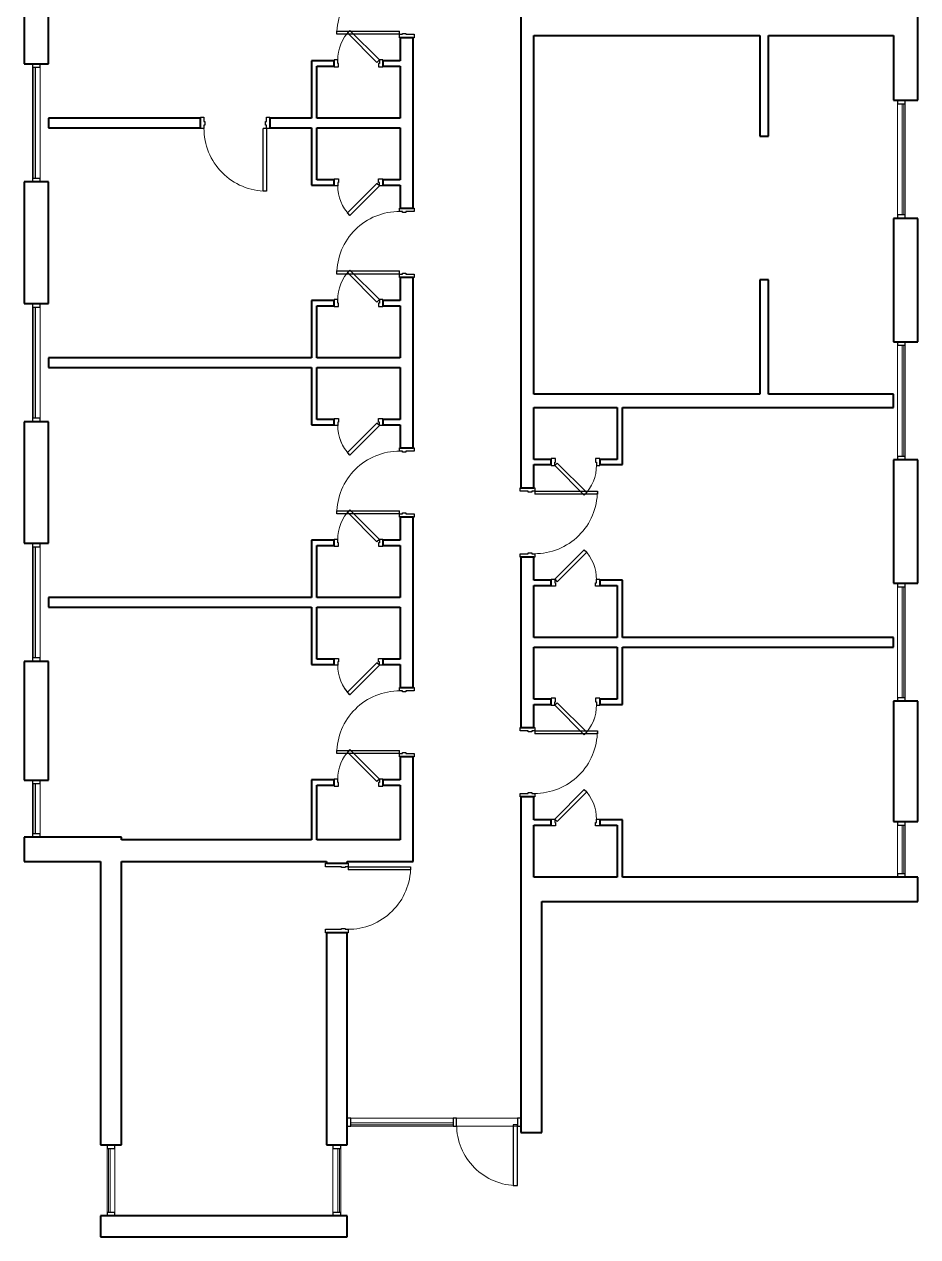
# Model space of a CAD drawing. Header units: inches. Extents: x -118 to 1455, y -1830 to 1419.
# Drawn here: x 375 to 890, y -1830 to -1132 of the extents above; entities that cross this region are included whole.
import ezdxf

# ---------------------------------------------------------------- set-up
doc = ezdxf.new("R2010")
doc.units = ezdxf.units.IN
doc.header["$MEASUREMENT"] = 0
for name, color, linetype, lineweight in [('A-DOOR', 31, 'Continuous', 15), ('A-DOOR-FRAM', 31, 'Continuous', 25), ('A-GLAZ-CURT', 52, 'Continuous', 9), ('A-GLAZ-CWMG', 51, 'Continuous', 9), ('A-WALL', 113, 'Continuous', 15), ('I-WALL', 2, 'Continuous', 15)]:
    doc.layers.add(name, color=color, linetype=linetype, lineweight=lineweight)

# ---------------------------------------------------------------- blocks, each defined once
blk = doc.blocks.new('CW-Single_CE_ - Medium Style-5143027-LEVEL 1 - Map Export')
at = {"layer": 'A-DOOR', "lineweight": 25}
for p, q in [((-17.5, 36.5), (-17.5, 1.5)), ((-15, 36.5), (-17.5, 36.5)), ((-15, 1.5), (-15, 36.5)), ((-17.5, 1.5), (-15, 1.5))]:
    blk.add_line(p, q, dxfattribs=at)
at = {"layer": 'A-DOOR', "lineweight": 9}
blk.add_arc((-17.5, 1.5), 35, 360, 90, dxfattribs=at)
blk = doc.blocks.new('Rectangular Mullion - 4 1_2_ x 2_ Rectangular_CE_-5142997-LEVEL 1 - Map Export')
at = {"layer": 'A-GLAZ-CWMG'}
for p, q in [((624.37, -1761.41), (659.37, -1761.41)), ((624.37, -1765.91), (659.37, -1765.91))]:
    blk.add_line(p, q, dxfattribs=at)
blk = doc.blocks.new('Rectangular Mullion - 4 1_2_ x 2_ Rectangular_CE_-5140190-LEVEL 1 - Map Export')
at = {"layer": 'A-GLAZ-CWMG', "lineweight": 25}
for p, q in [((-2, 2.25), (0, 2.25)), ((-2, -2.25), (-2, 2.25)), ((0, 2.25), (0, -2.25)), ((0, -2.25), (-2, -2.25))]:
    blk.add_line(p, q, dxfattribs=at)
blk = doc.blocks.new('Rectangular Mullion - 4 1_2_ x 2_ Rectangular_CE_-5140191-LEVEL 1 - Map Export')
at = {"layer": 'A-GLAZ-CWMG', "lineweight": 25}
for p, q in [((0, 2.25), (-2, 2.25)), ((-2, 2.25), (-2, -2.25)), ((0, -2.25), (0, 2.25)), ((-2, -2.25), (0, -2.25))]:
    blk.add_line(p, q, dxfattribs=at)
blk = doc.blocks.new('System Panel - zGlazed-5143002-LEVEL 1 - Map Export')
at = {"layer": 'A-GLAZ-CURT', "lineweight": 15}
for p, q in [((29.5, 1.5), (-29.5, 1.5)), ((-29.5, 1.5), (-29.5, 0.5)), ((-29.5, 0.5), (29.5, 0.5)), ((29.5, 0.5), (29.5, 1.5))]:
    blk.add_line(p, q, dxfattribs=at)
blk = doc.blocks.new('Rectangular Mullion - 4 1_2_ x 2_ Rectangular_CE_-5142999-LEVEL 1 - Map Export')
at = {"layer": 'A-GLAZ-CWMG'}
for p, q in [((563.37, -1761.41), (622.37, -1761.41)), ((563.37, -1765.91), (622.37, -1765.91))]:
    blk.add_line(p, q, dxfattribs=at)
blk = doc.blocks.new('Rectangular Mullion - 4 1_2_ x 2_ Rectangular_CE_-5143000-LEVEL 1 - Map Export')
at = {"layer": 'A-GLAZ-CWMG', "lineweight": 25}
for p, q in [((-1, 2.25), (1, 2.25)), ((-1, -2.25), (-1, 2.25)), ((1, 2.25), (1, -2.25)), ((1, -2.25), (-1, -2.25))]:
    blk.add_line(p, q, dxfattribs=at)
blk = doc.blocks.new('Door-Single_CE_ - HM Door-2_ HM Frame-5146564-LEVEL 1 - Map Export')
at = {"layer": 'A-DOOR'}
for p, q in [((16.25, -40.25), (16.25, -4.25)), ((16.25, -4.25), (18, -4.25)), ((18, -4.25), (18, -40.25)), ((18, -40.25), (16.25, -40.25))]:
    blk.add_line(p, q, dxfattribs=at)
at = {"layer": 'A-DOOR', "lineweight": 25}
for p, q in [((16.25, -40.25), (16.25, -4.25)), ((18, -4.25), (16.25, -4.25)), ((18, -4.25), (18, -40.25)), ((18, -40.25), (16.25, -40.25))]:
    blk.add_line(p, q, dxfattribs=at)
at = {"layer": 'A-DOOR', "lineweight": 9}
blk.add_arc((18, -4.25), 36, 179.5, 270, dxfattribs=at)
blk.add_arc((18, -4.25), 36, 179.5, 270, dxfattribs=at)
blk.add_arc((18, -4.25), 36, 179.5, 270, dxfattribs=at)
blk.add_arc((18, -4.25), 36, 179.5, 270, dxfattribs=at)
at = {"layer": 'A-DOOR-FRAM'}
for p, q in [((-20, 4.25), (-18, 4.25)), ((-20, -4.25), (-20, 4.25)), ((-18, 4.25), (-18, -0.5)), ((18, 4.25), (20, 4.25)), ((18, -0.5), (18, 4.25)), ((20, 4.25), (20, -4.25)), ((-18, -4.25), (-20, -4.25)), ((-18, -0.5), (-17.5, -0.5)), ((-18, -2.5), (-18, -4.25)), ((-17.5, -2.5), (-18, -2.5)), ((-17.5, -0.5), (-17.5, -2.5)), ((17.5, -0.5), (18, -0.5)), ((17.5, -2.5), (17.5, -0.5)), ((18, -2.5), (17.5, -2.5)), ((18, -4.25), (18, -2.5)), ((20, -4.25), (18, -4.25))]:
    blk.add_line(p, q, dxfattribs=at)
blk = doc.blocks.new('System Panel - zGlazed-5143317-LEVEL 1 - Map Export')
at = {"layer": 'A-GLAZ-CURT', "lineweight": 15}
for p, q in [((18.4375, 1.5), (-18.4375, 1.5)), ((-18.4375, 1.5), (-18.4375, 0.5)), ((-18.4375, 0.5), (18.4375, 0.5)), ((18.4375, 0.5), (18.4375, 1.5))]:
    blk.add_line(p, q, dxfattribs=at)
blk = doc.blocks.new('Rectangular Mullion - 4 1_2_ x 2_ Rectangular_CE_-5143316-LEVEL 1 - Map Export')
at = {"layer": 'A-GLAZ-CWMG'}
for p, q in [((553.12, 789.47), (553.12, 826.34)), ((557.62, 789.47), (557.62, 826.34))]:
    blk.add_line(p, q, dxfattribs=at)
blk = doc.blocks.new('Rectangular Mullion - 4 1_2_ x 2_ Rectangular_CE_-5143318-LEVEL 1 - Map Export')
at = {"layer": 'A-GLAZ-CWMG', "lineweight": 25}
for p, q in [((-2, 2.25), (0, 2.25)), ((-2, -2.25), (-2, 2.25)), ((0, 2.25), (0, -2.25)), ((0, -2.25), (-2, -2.25))]:
    blk.add_line(p, q, dxfattribs=at)
blk = doc.blocks.new('Rectangular Mullion - 4 1_2_ x 2_ Rectangular_CE_-5143319-LEVEL 1 - Map Export')
at = {"layer": 'A-GLAZ-CWMG', "lineweight": 25}
for p, q in [((0, 2.25), (-2, 2.25)), ((-2, 2.25), (-2, -2.25)), ((0, -2.25), (0, 2.25)), ((-2, -2.25), (0, -2.25))]:
    blk.add_line(p, q, dxfattribs=at)
blk = doc.blocks.new('System Panel - zGlazed-5143187-LEVEL 1 - Map Export')
at = {"layer": 'A-GLAZ-CURT', "lineweight": 15}
for p, q in [((18.4375, -0.5), (-18.4375, -0.5)), ((-18.4375, -0.5), (-18.4375, -1.5)), ((-18.4375, -1.5), (18.4375, -1.5)), ((18.4375, -1.5), (18.4375, -0.5))]:
    blk.add_line(p, q, dxfattribs=at)
blk = doc.blocks.new('Rectangular Mullion - 4 1_2_ x 2_ Rectangular_CE_-5143186-LEVEL 1 - Map Export')
at = {"layer": 'A-GLAZ-CWMG'}
for p, q in [((423.12, 789.47), (423.12, 826.34)), ((427.62, 789.47), (427.62, 826.34))]:
    blk.add_line(p, q, dxfattribs=at)
blk = doc.blocks.new('Rectangular Mullion - 4 1_2_ x 2_ Rectangular_CE_-5139319-LEVEL 1 - Map Export')
at = {"layer": 'A-GLAZ-CWMG', "lineweight": 25}
for p, q in [((-2, 2.25), (0, 2.25)), ((-2, -2.25), (-2, 2.25)), ((0, 2.25), (0, -2.25)), ((0, -2.25), (-2, -2.25))]:
    blk.add_line(p, q, dxfattribs=at)
blk = doc.blocks.new('Rectangular Mullion - 4 1_2_ x 2_ Rectangular_CE_-5139320-LEVEL 1 - Map Export')
at = {"layer": 'A-GLAZ-CWMG', "lineweight": 25}
for p, q in [((0, 2.25), (-2, 2.25)), ((-2, 2.25), (-2, -2.25)), ((0, -2.25), (0, 2.25)), ((-2, -2.25), (0, -2.25))]:
    blk.add_line(p, q, dxfattribs=at)
blk = doc.blocks.new('Door-Single_CE_ - HM Door-2_ HM Frame-5148059-LEVEL 1 - Map Export')
at = {"layer": 'A-DOOR'}
for p, q in [((16.25, -42.5), (16.25, -6.5)), ((16.25, -6.5), (18, -6.5)), ((18, -6.5), (18, -42.5)), ((18, -42.5), (16.25, -42.5))]:
    blk.add_line(p, q, dxfattribs=at)
at = {"layer": 'A-DOOR', "lineweight": 25}
for p, q in [((16.25, -42.5), (16.25, -6.5)), ((18, -6.5), (16.25, -6.5)), ((18, -6.5), (18, -42.5)), ((18, -42.5), (16.25, -42.5))]:
    blk.add_line(p, q, dxfattribs=at)
at = {"layer": 'A-DOOR', "lineweight": 9}
blk.add_arc((18, -6.5), 36, 179.5, 270, dxfattribs=at)
blk.add_arc((18, -6.5), 36, 179.5, 270, dxfattribs=at)
blk.add_arc((18, -6.5), 36, 179.5, 270, dxfattribs=at)
blk.add_arc((18, -6.5), 36, 179.5, 270, dxfattribs=at)
at = {"layer": 'A-DOOR-FRAM'}
for p, q in [((-20, 6.5), (-18, 6.5)), ((-20, -6.5), (-20, 6.5)), ((-18, 6.5), (-18, -2.75)), ((18, 6.5), (20, 6.5)), ((18, -2.75), (18, 6.5)), ((20, 6.5), (20, -6.5)), ((-18, -6.5), (-20, -6.5)), ((-18, -2.75), (-17.5, -2.75)), ((-18, -4.75), (-18, -6.5)), ((-17.5, -4.75), (-18, -4.75)), ((-17.5, -2.75), (-17.5, -4.75)), ((17.5, -2.75), (18, -2.75)), ((17.5, -4.75), (17.5, -2.75)), ((18, -4.75), (17.5, -4.75)), ((18, -6.5), (18, -4.75)), ((20, -6.5), (18, -6.5))]:
    blk.add_line(p, q, dxfattribs=at)
blk = doc.blocks.new('System Panel - zGlazed-5160974-LEVEL 1 - Map Export')
at = {"layer": 'A-GLAZ-CURT', "lineweight": 15}
for p, q in [((32, -0.5), (-32, -0.5)), ((-32, -0.5), (-32, -1.5)), ((-32, -1.5), (32, -1.5)), ((32, -1.5), (32, -0.5))]:
    blk.add_line(p, q, dxfattribs=at)
blk = doc.blocks.new('Rectangular Mullion - 4 1_2_ x 2_ Rectangular_CE_-5160973-LEVEL 1 - Map Export')
at = {"layer": 'A-GLAZ-CWMG'}
for p, q in [((380.12, 443.09), (380.12, 507.09)), ((384.62, 443.09), (384.62, 507.09))]:
    blk.add_line(p, q, dxfattribs=at)
blk = doc.blocks.new('System Panel - zGlazed-5161405-LEVEL 1 - Map Export')
at = {"layer": 'A-GLAZ-CURT', "lineweight": 15}
for p, q in [((32, 1.5), (-32, 1.5)), ((-32, 1.5), (-32, 0.5)), ((-32, 0.5), (32, 0.5)), ((32, 0.5), (32, 1.5))]:
    blk.add_line(p, q, dxfattribs=at)
blk = doc.blocks.new('Rectangular Mullion - 4 1_2_ x 2_ Rectangular_CE_-5161404-LEVEL 1 - Map Export')
at = {"layer": 'A-GLAZ-CWMG'}
for p, q in [((878.12, 466.09), (878.12, 530.09)), ((882.62, 466.09), (882.62, 530.09))]:
    blk.add_line(p, q, dxfattribs=at)
blk = doc.blocks.new('System Panel - zGlazed-5161626-LEVEL 1 - Map Export')
at = {"layer": 'A-GLAZ-CURT', "lineweight": 15}
for p, q in [((14, 1.5), (-14, 1.5)), ((-14, 1.5), (-14, 0.5)), ((-14, 0.5), (14, 0.5)), ((14, 0.5), (14, 1.5))]:
    blk.add_line(p, q, dxfattribs=at)
blk = doc.blocks.new('Rectangular Mullion - 4 1_2_ x 2_ Rectangular_CE_-5161625-LEVEL 1 - Map Export')
at = {"layer": 'A-GLAZ-CWMG'}
for p, q in [((878.12, 603.34), (878.12, 631.34)), ((882.62, 603.34), (882.62, 631.34))]:
    blk.add_line(p, q, dxfattribs=at)
blk = doc.blocks.new('System Panel - zGlazed-5161037-LEVEL 1 - Map Export')
at = {"layer": 'A-GLAZ-CURT', "lineweight": 15}
for p, q in [((14.4375, -0.5), (-14.4375, -0.5)), ((-14.4375, -0.5), (-14.4375, -1.5)), ((-14.4375, -1.5), (14.4375, -1.5)), ((14.4375, -1.5), (14.4375, -0.5))]:
    blk.add_line(p, q, dxfattribs=at)
blk = doc.blocks.new('Rectangular Mullion - 4 1_2_ x 2_ Rectangular_CE_-5161036-LEVEL 1 - Map Export')
at = {"layer": 'A-GLAZ-CWMG'}
for p, q in [((380.12, 579.47), (380.12, 608.34)), ((384.62, 579.47), (384.62, 608.34))]:
    blk.add_line(p, q, dxfattribs=at)
blk = doc.blocks.new('Door-Single_CE_ - WD Door-2_ WD Frame-5176364-LEVEL 1 - Map Export')
at = {"layer": 'A-DOOR'}
for p, q in [((-4.97, 18.97), (-6.38, 17.56)), ((-6.38, 17.56), (10.59, 0.59)), ((12, 2), (-4.97, 18.97)), ((10.59, 0.59), (12, 2))]:
    blk.add_line(p, q, dxfattribs=at)
at = {"layer": 'A-DOOR', "lineweight": 25}
for p, q in [((-4.97, 18.97), (-6.38, 17.56)), ((-6.38, 17.56), (10.59, 0.59)), ((12, 2), (-4.97, 18.97)), ((12, 2), (10.59, 0.59))]:
    blk.add_line(p, q, dxfattribs=at)
at = {"layer": 'A-DOOR', "lineweight": 9}
for end in [180.5, 180.5, 180.61237, 180.61237]:
    blk.add_arc((12, 2), 24, 135, end, dxfattribs=at)
at = {"layer": 'A-DOOR-FRAM'}
for p, q in [((-12, 2), (-14, 2)), ((-14, 2), (-14, -2)), ((-12, 0), (-12, 2)), ((-11.5, 0), (-12, 0)), ((-11.5, -2), (-11.5, 0)), ((12, 0), (11.5, 0)), ((11.5, 0), (11.5, -2)), ((14, 2), (12, 2)), ((12, 2), (12, 0)), ((14, -2), (14, 2)), ((-14, -2), (-11.5, -2)), ((11.5, -2), (14, -2))]:
    blk.add_line(p, q, dxfattribs=at)
blk = doc.blocks.new('Door-Single_CE_ - WD Door-2_ WD Frame-5176362-LEVEL 1 - Map Export')
at = {"layer": 'A-DOOR'}
for p, q in [((-6.38, -17.56), (10.59, -0.59)), ((12, -2), (-4.97, -18.97)), ((10.59, -0.59), (12, -2)), ((-4.97, -18.97), (-6.38, -17.56))]:
    blk.add_line(p, q, dxfattribs=at)
at = {"layer": 'A-DOOR', "lineweight": 25}
for p, q in [((-6.38, -17.56), (10.59, -0.59)), ((12, -2), (-4.97, -18.97)), ((12, -2), (10.59, -0.59)), ((-4.97, -18.97), (-6.38, -17.56))]:
    blk.add_line(p, q, dxfattribs=at)
at = {"layer": 'A-DOOR', "lineweight": 9}
for start in [179.38763, 179.38763, 179.5, 179.5]:
    blk.add_arc((12, -2), 24, start, 225, dxfattribs=at)
at = {"layer": 'A-DOOR-FRAM'}
for p, q in [((-14, 2), (-11.5, 2)), ((-14, -2), (-14, 2)), ((-11.5, 2), (-11.5, 0)), ((11.5, 2), (14, 2)), ((11.5, 0), (11.5, 2)), ((14, 2), (14, -2)), ((-12, -2), (-14, -2)), ((-12, 0), (-12, -2)), ((-11.5, 0), (-12, 0)), ((12, 0), (11.5, 0)), ((12, -2), (12, 0)), ((14, -2), (12, -2))]:
    blk.add_line(p, q, dxfattribs=at)
blk = doc.blocks.new('Door-Single_CE_ - WD Door-2_ WD Frame-5177219-LEVEL 1 - Map Export')
at = {"layer": 'A-DOOR'}
for p, q in [((16, -39.25), (16, -3.25)), ((16, -3.25), (18, -3.25)), ((18, -3.25), (18, -39.25)), ((18, -39.25), (16, -39.25))]:
    blk.add_line(p, q, dxfattribs=at)
at = {"layer": 'A-DOOR', "lineweight": 25}
for p, q in [((16, -39.25), (16, -3.25)), ((18, -3.25), (16, -3.25)), ((18, -3.25), (18, -39.25)), ((18, -39.25), (16, -39.25))]:
    blk.add_line(p, q, dxfattribs=at)
at = {"layer": 'A-DOOR', "lineweight": 9}
blk.add_arc((18, -3.25), 36, 179.5, 270, dxfattribs=at)
blk.add_arc((18, -3.25), 36, 179.5, 270, dxfattribs=at)
blk.add_arc((18, -3.25), 36, 179.5, 270, dxfattribs=at)
blk.add_arc((18, -3.25), 36, 179.5, 270, dxfattribs=at)
at = {"layer": 'A-DOOR-FRAM'}
for p, q in [((-20, 3.25), (-18, 3.25)), ((-20, -3.25), (-20, 3.25)), ((-18, 3.25), (-18, 0.75)), ((-18, 0.75), (-17.5, 0.75)), ((-17.5, 0.75), (-17.5, -1.25)), ((17.5, 0.75), (18, 0.75)), ((17.5, -1.25), (17.5, 0.75)), ((18, 3.25), (20, 3.25)), ((18, 0.75), (18, 3.25)), ((20, 3.25), (20, -3.25)), ((-18, -3.25), (-20, -3.25)), ((-18, -1.25), (-18, -3.25)), ((-17.5, -1.25), (-18, -1.25)), ((18, -1.25), (17.5, -1.25)), ((18, -3.25), (18, -1.25)), ((20, -3.25), (18, -3.25))]:
    blk.add_line(p, q, dxfattribs=at)

msp = doc.modelspace()

# ---------------------------------------------------------------- linework, layer by layer
at = {"layer": 'A-WALL', "lineweight": 40}
for p, q in [((661.37, -1069.53), (661.37, -1398.41)), ((889.87, -1175.41), (889.87, -1077.78)), ((375.37, -1084.41), (375.37, -1154.41)), ((389.37, -1154.41), (389.37, -1084.41)), ((599.37, -1139.41), (591.87, -1139.41)), ((591.87, -1139.41), (591.87, -1152.66)), ((599.37, -1237.41), (599.37, -1139.41)), ((668.87, -1138.03), (798.87, -1138.03)), ((668.87, -1344.66), (668.87, -1138.03)), ((803.87, -1138.03), (875.87, -1138.03)), ((875.87, -1138.03), (875.87, -1175.41)), ((375.37, -1154.41), (389.37, -1154.41)), ((540.87, -1152.66), (540.87, -1185.66)), ((553.87, -1152.66), (540.87, -1152.66)), ((543.87, -1185.66), (543.87, -1155.66)), ((543.87, -1155.66), (553.87, -1155.66)), ((553.87, -1155.66), (553.87, -1152.66)), ((591.87, -1152.66), (581.87, -1152.66)), ((581.87, -1152.66), (581.87, -1155.66)), ((581.87, -1155.66), (591.87, -1155.66)), ((591.87, -1155.66), (591.87, -1185.66)), ((875.87, -1175.41), (889.87, -1175.41)), ((476.87, -1185.66), (389.37, -1185.66)), ((389.37, -1185.66), (389.37, -1191.16)), ((476.87, -1191.16), (476.87, -1185.66)), ((540.87, -1185.66), (516.87, -1185.66)), ((516.87, -1185.66), (516.87, -1191.16)), ((591.87, -1185.66), (543.87, -1185.66)), ((389.37, -1191.16), (476.87, -1191.16)), ((516.87, -1191.16), (540.87, -1191.16)), ((540.87, -1191.16), (540.87, -1224.16)), ((543.87, -1191.16), (591.87, -1191.16)), ((543.87, -1221.16), (543.87, -1191.16)), ((591.87, -1191.16), (591.87, -1221.16)), ((553.87, -1221.16), (543.87, -1221.16)), ((553.87, -1224.16), (553.87, -1221.16)), ((591.87, -1221.16), (581.87, -1221.16)), ((581.87, -1221.16), (581.87, -1224.16)), ((375.37, -1222.41), (375.37, -1292.41)), ((389.37, -1222.41), (375.37, -1222.41)), ((389.37, -1292.41), (389.37, -1222.41)), ((540.87, -1224.16), (553.87, -1224.16)), ((581.87, -1224.16), (591.87, -1224.16)), ((591.87, -1224.16), (591.87, -1237.41)), ((591.87, -1237.41), (599.37, -1237.41)), ((875.87, -1243.41), (875.87, -1314.41)), ((889.87, -1243.41), (875.87, -1243.41)), ((889.87, -1314.41), (889.87, -1243.41)), ((599.37, -1277.41), (591.87, -1277.41)), ((591.87, -1277.41), (591.87, -1290.66)), ((599.37, -1375.41), (599.37, -1277.41)), ((540.87, -1290.66), (540.87, -1323.66)), ((553.87, -1290.66), (540.87, -1290.66)), ((553.87, -1293.66), (553.87, -1290.66)), ((591.87, -1290.66), (581.87, -1290.66)), ((581.87, -1290.66), (581.87, -1293.66)), ((375.37, -1292.41), (389.37, -1292.41)), ((543.87, -1323.66), (543.87, -1293.66)), ((543.87, -1293.66), (553.87, -1293.66)), ((581.87, -1293.66), (591.87, -1293.66)), ((591.87, -1293.66), (591.87, -1323.66)), ((875.87, -1314.41), (889.87, -1314.41)), ((540.87, -1323.66), (389.37, -1323.66)), ((389.37, -1323.66), (389.37, -1329.16)), ((591.87, -1323.66), (543.87, -1323.66)), ((389.37, -1329.16), (540.87, -1329.16)), ((540.87, -1329.16), (540.87, -1362.16)), ((543.87, -1329.16), (591.87, -1329.16)), ((543.87, -1359.16), (543.87, -1329.16)), ((591.87, -1329.16), (591.87, -1359.16)), ((798.87, -1344.66), (668.87, -1344.66)), ((875.87, -1344.66), (803.87, -1344.66)), ((875.87, -1352.16), (875.87, -1344.66)), ((668.87, -1352.16), (716.87, -1352.16)), ((668.87, -1382.16), (668.87, -1352.16)), ((716.87, -1352.16), (716.87, -1382.16)), ((719.87, -1352.16), (875.87, -1352.16)), ((719.87, -1385.16), (719.87, -1352.16)), ((375.37, -1360.41), (375.37, -1430.41)), ((389.37, -1360.41), (375.37, -1360.41)), ((389.37, -1430.41), (389.37, -1360.41)), ((553.87, -1359.16), (543.87, -1359.16)), ((553.87, -1362.16), (553.87, -1359.16)), ((591.87, -1359.16), (581.87, -1359.16)), ((581.87, -1359.16), (581.87, -1362.16)), ((540.87, -1362.16), (553.87, -1362.16)), ((581.87, -1362.16), (591.87, -1362.16)), ((591.87, -1362.16), (591.87, -1375.41)), ((591.87, -1375.41), (599.37, -1375.41)), ((678.87, -1382.16), (668.87, -1382.16)), ((668.87, -1398.41), (668.87, -1385.16)), ((668.87, -1385.16), (678.87, -1385.16)), ((678.87, -1385.16), (678.87, -1382.16)), ((716.87, -1382.16), (706.87, -1382.16)), ((706.87, -1382.16), (706.87, -1385.16)), ((706.87, -1385.16), (719.87, -1385.16)), ((875.87, -1382.41), (875.87, -1453.41)), ((889.87, -1382.41), (875.87, -1382.41)), ((889.87, -1453.41), (889.87, -1382.41)), ((661.37, -1398.41), (668.87, -1398.41)), ((599.37, -1415.41), (591.87, -1415.41)), ((591.87, -1415.41), (591.87, -1428.66)), ((599.37, -1513.41), (599.37, -1415.41)), ((375.37, -1430.41), (389.37, -1430.41)), ((540.87, -1428.66), (540.87, -1461.66)), ((553.87, -1428.66), (540.87, -1428.66)), ((553.87, -1431.66), (553.87, -1428.66)), ((591.87, -1428.66), (581.87, -1428.66)), ((581.87, -1428.66), (581.87, -1431.66)), ((543.87, -1461.66), (543.87, -1431.66)), ((543.87, -1431.66), (553.87, -1431.66)), ((581.87, -1431.66), (591.87, -1431.66)), ((591.87, -1431.66), (591.87, -1461.66)), ((661.37, -1438.41), (661.37, -1536.41)), ((668.87, -1438.41), (661.37, -1438.41)), ((668.87, -1451.66), (668.87, -1438.41)), ((678.87, -1451.66), (668.87, -1451.66)), ((678.87, -1454.66), (678.87, -1451.66)), ((719.87, -1451.66), (706.87, -1451.66)), ((706.87, -1451.66), (706.87, -1454.66)), ((719.87, -1484.66), (719.87, -1451.66)), ((668.87, -1484.66), (668.87, -1454.66)), ((668.87, -1454.66), (678.87, -1454.66)), ((706.87, -1454.66), (716.87, -1454.66)), ((716.87, -1454.66), (716.87, -1484.66)), ((875.87, -1453.41), (889.87, -1453.41)), ((540.87, -1461.66), (389.37, -1461.66)), ((389.37, -1461.66), (389.37, -1467.16)), ((591.87, -1461.66), (543.87, -1461.66)), ((389.37, -1467.16), (540.87, -1467.16)), ((540.87, -1467.16), (540.87, -1500.16)), ((543.87, -1467.16), (591.87, -1467.16)), ((543.87, -1497.16), (543.87, -1467.16)), ((591.87, -1467.16), (591.87, -1497.16)), ((716.87, -1484.66), (668.87, -1484.66)), ((875.87, -1484.66), (719.87, -1484.66)), ((875.87, -1490.16), (875.87, -1484.66)), ((668.87, -1490.16), (716.87, -1490.16)), ((668.87, -1520.16), (668.87, -1490.16)), ((716.87, -1490.16), (716.87, -1520.16)), ((719.87, -1490.16), (875.87, -1490.16)), ((719.87, -1523.16), (719.87, -1490.16)), ((375.37, -1498.41), (375.37, -1566.78)), ((389.37, -1498.41), (375.37, -1498.41)), ((389.37, -1566.78), (389.37, -1498.41)), ((540.87, -1500.16), (553.87, -1500.16)), ((553.87, -1497.16), (543.87, -1497.16)), ((553.87, -1500.16), (553.87, -1497.16)), ((591.87, -1497.16), (581.87, -1497.16)), ((581.87, -1497.16), (581.87, -1500.16)), ((581.87, -1500.16), (591.87, -1500.16)), ((591.87, -1500.16), (591.87, -1513.41)), ((591.87, -1513.41), (599.37, -1513.41)), ((678.87, -1520.16), (668.87, -1520.16)), ((678.87, -1523.16), (678.87, -1520.16)), ((716.87, -1520.16), (706.87, -1520.16)), ((706.87, -1520.16), (706.87, -1523.16)), ((875.87, -1521.41), (875.87, -1590.66)), ((889.87, -1521.41), (875.87, -1521.41)), ((889.87, -1590.66), (889.87, -1521.41)), ((668.87, -1536.41), (668.87, -1523.16)), ((668.87, -1523.16), (678.87, -1523.16)), ((706.87, -1523.16), (719.87, -1523.16)), ((661.37, -1536.41), (668.87, -1536.41)), ((599.37, -1553.41), (591.87, -1553.41)), ((591.87, -1553.41), (591.87, -1566.66)), ((599.37, -1613.66), (599.37, -1553.41)), ((375.37, -1566.78), (389.37, -1566.78)), ((540.87, -1566.66), (540.87, -1601.16)), ((553.87, -1566.66), (540.87, -1566.66)), ((543.87, -1601.16), (543.87, -1569.66)), ((543.87, -1569.66), (553.87, -1569.66)), ((553.87, -1569.66), (553.87, -1566.66)), ((591.87, -1566.66), (581.87, -1566.66)), ((581.87, -1566.66), (581.87, -1569.66)), ((581.87, -1569.66), (591.87, -1569.66)), ((591.87, -1569.66), (591.87, -1601.16)), ((661.37, -1576.41), (661.37, -1769.66)), ((668.87, -1576.41), (661.37, -1576.41)), ((668.87, -1589.66), (668.87, -1576.41)), ((678.87, -1589.66), (668.87, -1589.66)), ((678.87, -1592.66), (678.87, -1589.66)), ((719.87, -1589.66), (706.87, -1589.66)), ((706.87, -1589.66), (706.87, -1592.66)), ((719.87, -1622.66), (719.87, -1589.66)), ((875.87, -1590.66), (889.87, -1590.66)), ((668.87, -1592.66), (678.87, -1592.66)), ((668.87, -1622.66), (668.87, -1592.66)), ((706.87, -1592.66), (716.87, -1592.66)), ((716.87, -1592.66), (716.87, -1622.66)), ((375.37, -1599.66), (375.37, -1613.66)), ((431.37, -1599.66), (375.37, -1599.66)), ((431.37, -1601.16), (431.37, -1599.66)), ((540.87, -1601.16), (431.37, -1601.16)), ((591.87, -1601.16), (543.87, -1601.16)), ((375.37, -1613.66), (419.37, -1613.66)), ((419.37, -1613.66), (419.37, -1776.78)), ((431.37, -1776.78), (431.37, -1613.66)), ((431.37, -1613.66), (549.37, -1613.66)), ((549.37, -1613.66), (549.37, -1614.66)), ((549.37, -1614.66), (561.37, -1614.66)), ((561.37, -1614.66), (561.37, -1613.66)), ((561.37, -1613.66), (599.37, -1613.66)), ((716.87, -1622.66), (668.87, -1622.66)), ((889.87, -1622.66), (719.87, -1622.66)), ((889.87, -1636.66), (889.87, -1622.66)), ((673.37, -1636.66), (889.87, -1636.66)), ((673.37, -1769.66), (673.37, -1636.66)), ((549.37, -1654.66), (549.37, -1776.78)), ((561.37, -1654.66), (549.37, -1654.66)), ((561.37, -1776.78), (561.37, -1654.66)), ((661.37, -1769.66), (673.37, -1769.66)), ((419.37, -1776.78), (431.37, -1776.78)), ((549.37, -1776.78), (561.37, -1776.78)), ((561.37, -1817.66), (419.37, -1817.66)), ((419.37, -1817.66), (419.37, -1829.66)), ((561.37, -1829.66), (561.37, -1817.66)), ((419.37, -1829.66), (561.37, -1829.66))]:
    msp.add_line(p, q, dxfattribs=at)
at = {"layer": 'I-WALL', "lineweight": 40}
for p, q in [((798.87, -1138.03), (798.87, -1196.03)), ((803.87, -1196.03), (803.87, -1138.03)), ((798.87, -1196.03), (803.87, -1196.03)), ((803.87, -1278.66), (798.87, -1278.66)), ((798.87, -1278.66), (798.87, -1344.66)), ((803.87, -1344.66), (803.87, -1278.66))]:
    msp.add_line(p, q, dxfattribs=at)

# ---------------------------------------------------------------- block references
at = {"layer": 'A-DOOR', "lineweight": 9}
for name, p, rotation in [('Door-Single_CE_ - HM Door-2_ HM Frame-5146564-LEVEL 1 - Map Export', (595.62, -1119.41), 270.0000000000002), ('Door-Single_CE_ - HM Door-2_ HM Frame-5146564-LEVEL 1 - Map Export', (595.62, -1257.41), 270.0000000000002), ('Door-Single_CE_ - HM Door-2_ HM Frame-5146564-LEVEL 1 - Map Export', (595.62, -1395.41), 270.0000000000002), ('Door-Single_CE_ - WD Door-2_ WD Frame-5176364-LEVEL 1 - Map Export', (692.87, -1383.66), 180), ('Door-Single_CE_ - HM Door-2_ HM Frame-5146564-LEVEL 1 - Map Export', (665.12, -1418.41), 90.00000000000006), ('Door-Single_CE_ - WD Door-2_ WD Frame-5176362-LEVEL 1 - Map Export', (692.87, -1453.16), 180), ('Door-Single_CE_ - HM Door-2_ HM Frame-5146564-LEVEL 1 - Map Export', (595.62, -1533.41), 270.0000000000002), ('Door-Single_CE_ - WD Door-2_ WD Frame-5176364-LEVEL 1 - Map Export', (692.87, -1521.66), 180), ('Door-Single_CE_ - HM Door-2_ HM Frame-5146564-LEVEL 1 - Map Export', (665.12, -1556.41), 90.00000000000006), ('Door-Single_CE_ - WD Door-2_ WD Frame-5176362-LEVEL 1 - Map Export', (692.87, -1591.16), 180), ('Door-Single_CE_ - HM Door-2_ HM Frame-5148059-LEVEL 1 - Map Export', (555.37, -1634.66), 90.00000000000018)]:
    msp.add_blockref(name, p, dxfattribs=dict(at, rotation=rotation))
for name, p in [('Door-Single_CE_ - WD Door-2_ WD Frame-5176364-LEVEL 1 - Map Export', (567.87, -1154.16)), ('Door-Single_CE_ - WD Door-2_ WD Frame-5177219-LEVEL 1 - Map Export', (496.87, -1188.41)), ('Door-Single_CE_ - WD Door-2_ WD Frame-5176362-LEVEL 1 - Map Export', (567.87, -1222.66)), ('Door-Single_CE_ - WD Door-2_ WD Frame-5176364-LEVEL 1 - Map Export', (567.87, -1292.16)), ('Door-Single_CE_ - WD Door-2_ WD Frame-5176362-LEVEL 1 - Map Export', (567.87, -1360.66)), ('Door-Single_CE_ - WD Door-2_ WD Frame-5176364-LEVEL 1 - Map Export', (567.87, -1430.16)), ('Door-Single_CE_ - WD Door-2_ WD Frame-5176362-LEVEL 1 - Map Export', (567.87, -1498.66)), ('Door-Single_CE_ - WD Door-2_ WD Frame-5176364-LEVEL 1 - Map Export', (567.87, -1568.16))]:
    msp.add_blockref(name, p, dxfattribs=at)
at = {"layer": 'A-DOOR', "lineweight": 25, "rotation": 180}
msp.add_blockref('CW-Single_CE_ - Medium Style-5143027-LEVEL 1 - Map Export', (641.87, -1763.66), dxfattribs=at)
at = {"layer": 'A-GLAZ-CURT'}
for name, p, rotation in [('System Panel - zGlazed-5160974-LEVEL 1 - Map Export', (382.37, -1188.41), 269.9999999999999), ('System Panel - zGlazed-5161405-LEVEL 1 - Map Export', (880.37, -1209.41), 270.0000000000001), ('System Panel - zGlazed-5160974-LEVEL 1 - Map Export', (382.37, -1326.41), 269.9999999999999), ('System Panel - zGlazed-5161405-LEVEL 1 - Map Export', (880.37, -1348.41), 270.0000000000001), ('System Panel - zGlazed-5160974-LEVEL 1 - Map Export', (382.37, -1464.41), 269.9999999999999), ('System Panel - zGlazed-5161405-LEVEL 1 - Map Export', (880.37, -1487.41), 270.0000000000001), ('System Panel - zGlazed-5161037-LEVEL 1 - Map Export', (382.37, -1583.22), 269.9999999999999), ('System Panel - zGlazed-5161626-LEVEL 1 - Map Export', (880.37, -1606.66), 269.9999999999998), ('System Panel - zGlazed-5143002-LEVEL 1 - Map Export', (592.87, -1763.66), 180), ('System Panel - zGlazed-5143317-LEVEL 1 - Map Export', (425.37, -1797.22), 90.00000000000024), ('System Panel - zGlazed-5143187-LEVEL 1 - Map Export', (555.37, -1797.22), 90.0000000000003)]:
    msp.add_blockref(name, p, dxfattribs=dict(at, rotation=rotation))
at = {"layer": 'A-GLAZ-CWMG'}
for name, p, rotation in [('Rectangular Mullion - 4 1_2_ x 2_ Rectangular_CE_-5139320-LEVEL 1 - Map Export', (382.37, -1154.41), 89.99999999999991), ('Rectangular Mullion - 4 1_2_ x 2_ Rectangular_CE_-5140191-LEVEL 1 - Map Export', (880.37, -1175.41), 90.0000000000001), ('Rectangular Mullion - 4 1_2_ x 2_ Rectangular_CE_-5139320-LEVEL 1 - Map Export', (382.37, -1292.41), 89.99999999999991), ('Rectangular Mullion - 4 1_2_ x 2_ Rectangular_CE_-5140191-LEVEL 1 - Map Export', (880.37, -1314.41), 90.0000000000001), ('Rectangular Mullion - 4 1_2_ x 2_ Rectangular_CE_-5139320-LEVEL 1 - Map Export', (382.37, -1430.41), 89.99999999999991), ('Rectangular Mullion - 4 1_2_ x 2_ Rectangular_CE_-5140191-LEVEL 1 - Map Export', (880.37, -1453.41), 90.0000000000001), ('Rectangular Mullion - 4 1_2_ x 2_ Rectangular_CE_-5139320-LEVEL 1 - Map Export', (382.37, -1566.78), 89.99999999999991), ('Rectangular Mullion - 4 1_2_ x 2_ Rectangular_CE_-5140191-LEVEL 1 - Map Export', (880.37, -1590.66), 89.99999999999974), ('Rectangular Mullion - 4 1_2_ x 2_ Rectangular_CE_-5143316-LEVEL 1 - Map Export', (980.75, -989.32), 180), ('Rectangular Mullion - 4 1_2_ x 2_ Rectangular_CE_-5143186-LEVEL 1 - Map Export', (980.75, -989.32), 180), ('Rectangular Mullion - 4 1_2_ x 2_ Rectangular_CE_-5143319-LEVEL 1 - Map Export', (425.37, -1817.66), 270.0000000000002), ('Rectangular Mullion - 4 1_2_ x 2_ Rectangular_CE_-5139320-LEVEL 1 - Map Export', (555.37, -1817.66), 270.0000000000003)]:
    msp.add_blockref(name, p, dxfattribs=dict(at, rotation=rotation))
for name, p in [('Rectangular Mullion - 4 1_2_ x 2_ Rectangular_CE_-5160973-LEVEL 1 - Map Export', (0, -1663.5)), ('Rectangular Mullion - 4 1_2_ x 2_ Rectangular_CE_-5161404-LEVEL 1 - Map Export', (0, -1707.5)), ('Rectangular Mullion - 4 1_2_ x 2_ Rectangular_CE_-5160973-LEVEL 1 - Map Export', (0, -1801.5)), ('Rectangular Mullion - 4 1_2_ x 2_ Rectangular_CE_-5161404-LEVEL 1 - Map Export', (0, -1846.5)), ('Rectangular Mullion - 4 1_2_ x 2_ Rectangular_CE_-5160973-LEVEL 1 - Map Export', (0, -1939.5)), ('Rectangular Mullion - 4 1_2_ x 2_ Rectangular_CE_-5161404-LEVEL 1 - Map Export', (0, -1985.5)), ('Rectangular Mullion - 4 1_2_ x 2_ Rectangular_CE_-5161036-LEVEL 1 - Map Export', (0, -2177.12)), ('Rectangular Mullion - 4 1_2_ x 2_ Rectangular_CE_-5161625-LEVEL 1 - Map Export', (0, -2224)), ('Rectangular Mullion - 4 1_2_ x 2_ Rectangular_CE_-5142999-LEVEL 1 - Map Export', (0, 0)), ('Rectangular Mullion - 4 1_2_ x 2_ Rectangular_CE_-5142997-LEVEL 1 - Map Export', (0, 0)), ('Rectangular Mullion - 4 1_2_ x 2_ Rectangular_CE_-5140191-LEVEL 1 - Map Export', (661.37, -1763.66))]:
    msp.add_blockref(name, p, dxfattribs=at)
at = {"layer": 'A-GLAZ-CWMG', "extrusion": (0, 0, -1)}
for name, p, rotation in [('Rectangular Mullion - 4 1_2_ x 2_ Rectangular_CE_-5139319-LEVEL 1 - Map Export', (-382.37, -1222.41), 270.0000000000001), ('Rectangular Mullion - 4 1_2_ x 2_ Rectangular_CE_-5140190-LEVEL 1 - Map Export', (-880.37, -1243.41), 269.9999999999999), ('Rectangular Mullion - 4 1_2_ x 2_ Rectangular_CE_-5139319-LEVEL 1 - Map Export', (-382.37, -1360.41), 270.0000000000001), ('Rectangular Mullion - 4 1_2_ x 2_ Rectangular_CE_-5140190-LEVEL 1 - Map Export', (-880.37, -1382.41), 269.9999999999999), ('Rectangular Mullion - 4 1_2_ x 2_ Rectangular_CE_-5139319-LEVEL 1 - Map Export', (-382.37, -1498.41), 270.0000000000001), ('Rectangular Mullion - 4 1_2_ x 2_ Rectangular_CE_-5140190-LEVEL 1 - Map Export', (-880.37, -1521.41), 269.9999999999999), ('Rectangular Mullion - 4 1_2_ x 2_ Rectangular_CE_-5139319-LEVEL 1 - Map Export', (-382.37, -1599.66), 270.0000000000001), ('Rectangular Mullion - 4 1_2_ x 2_ Rectangular_CE_-5140190-LEVEL 1 - Map Export', (-880.37, -1622.66), 270.0000000000002), ('Rectangular Mullion - 4 1_2_ x 2_ Rectangular_CE_-5143318-LEVEL 1 - Map Export', (-425.37, -1776.78), 89.99999999999976), ('Rectangular Mullion - 4 1_2_ x 2_ Rectangular_CE_-5139319-LEVEL 1 - Map Export', (-555.37, -1776.78), 89.99999999999969)]:
    msp.add_blockref(name, p, dxfattribs=dict(at, rotation=rotation))
for name, p in [('Rectangular Mullion - 4 1_2_ x 2_ Rectangular_CE_-5140190-LEVEL 1 - Map Export', (-561.37, -1763.66)), ('Rectangular Mullion - 4 1_2_ x 2_ Rectangular_CE_-5143000-LEVEL 1 - Map Export', (-623.37, -1763.66))]:
    msp.add_blockref(name, p, dxfattribs=at)

doc.saveas('drawing.dxf')
